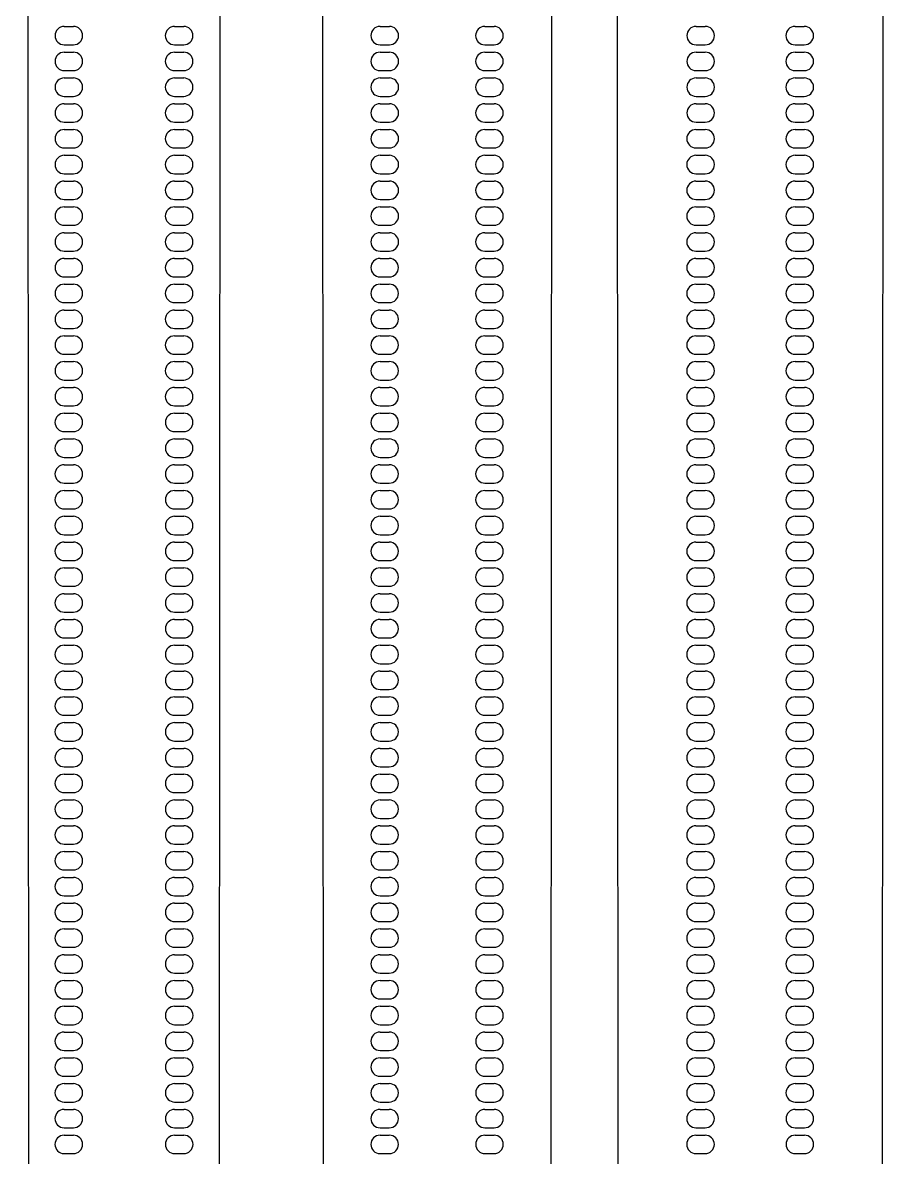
# Model space of a CAD drawing. Header units: millimetres. Extents: x -12.5 to 12.5, y -37.5 to 37.5.
# Drawn here: x 0.575 to 2.925, y -6.135 to -3.055 of the extents above; entities that cross this region are included whole.
import ezdxf

# ---------------------------------------------------------------- set-up
doc = ezdxf.new("R2010")
doc.units = ezdxf.units.MM

msp = doc.modelspace()

# ---------------------------------------------------------------- linework, layer by layer
at = {"color": 7, "linetype": 'Continuous'}
for p, q in [((0.575, 24), (0.6, -25)), ((1.1, -25), (1.125, 24)), ((1.375, 24), (1.4, -25)), ((2, -25), (2.025, 24)), ((2.175, 24), (2.2, -25)), ((2.9, -25), (2.925, 24)), ((0.6878, -3.065), (0.7128, -3.065)), ((0.9872, -3.065), (1.0122, -3.065)), ((1.5454, -3.065), (1.5704, -3.065)), ((1.8296, -3.065), (1.8546, -3.065)), ((2.403, -3.065), (2.428, -3.065)), ((2.672, -3.065), (2.697, -3.065)), ((0.6878, -3.115), (0.7128, -3.115)), ((0.6878, -3.135), (0.7128, -3.135)), ((0.9872, -3.115), (1.0122, -3.115)), ((0.9872, -3.135), (1.0122, -3.135)), ((1.5454, -3.115), (1.5704, -3.115)), ((1.5454, -3.135), (1.5704, -3.135)), ((1.8296, -3.115), (1.8546, -3.115)), ((1.8296, -3.135), (1.8546, -3.135)), ((2.403, -3.115), (2.428, -3.115)), ((2.403, -3.135), (2.428, -3.135)), ((2.672, -3.115), (2.697, -3.115)), ((2.672, -3.135), (2.697, -3.135)), ((0.6878, -3.185), (0.7128, -3.185)), ((0.9872, -3.185), (1.0122, -3.185)), ((1.5454, -3.185), (1.5704, -3.185)), ((1.8296, -3.185), (1.8546, -3.185)), ((2.403, -3.185), (2.428, -3.185)), ((2.672, -3.185), (2.697, -3.185)), ((0.6878, -3.205), (0.7128, -3.205)), ((0.9872, -3.205), (1.0122, -3.205)), ((1.5454, -3.205), (1.5704, -3.205)), ((1.8296, -3.205), (1.8546, -3.205)), ((2.403, -3.205), (2.428, -3.205)), ((2.672, -3.205), (2.697, -3.205)), ((0.6878, -3.255), (0.7128, -3.255)), ((0.9872, -3.255), (1.0122, -3.255)), ((1.5454, -3.255), (1.5704, -3.255)), ((1.8296, -3.255), (1.8546, -3.255)), ((2.403, -3.255), (2.428, -3.255)), ((2.672, -3.255), (2.697, -3.255)), ((0.6878, -3.275), (0.7128, -3.275)), ((0.9872, -3.275), (1.0122, -3.275)), ((1.5454, -3.275), (1.5704, -3.275)), ((1.8296, -3.275), (1.8546, -3.275)), ((2.403, -3.275), (2.428, -3.275)), ((2.672, -3.275), (2.697, -3.275)), ((0.6878, -3.325), (0.7128, -3.325)), ((0.9872, -3.325), (1.0122, -3.325)), ((1.5454, -3.325), (1.5704, -3.325)), ((1.8296, -3.325), (1.8546, -3.325)), ((2.403, -3.325), (2.428, -3.325)), ((2.672, -3.325), (2.697, -3.325)), ((0.6878, -3.345), (0.7128, -3.345)), ((0.9872, -3.345), (1.0122, -3.345)), ((1.5454, -3.345), (1.5704, -3.345)), ((1.8296, -3.345), (1.8546, -3.345)), ((2.4029, -3.345), (2.4279, -3.345)), ((2.6721, -3.345), (2.6971, -3.345)), ((0.6878, -3.395), (0.7128, -3.395)), ((0.6878, -3.415), (0.7128, -3.415)), ((0.9872, -3.395), (1.0122, -3.395)), ((0.9872, -3.415), (1.0122, -3.415)), ((1.5454, -3.395), (1.5704, -3.395)), ((1.5454, -3.415), (1.5704, -3.415)), ((1.8296, -3.395), (1.8546, -3.395)), ((1.8296, -3.415), (1.8546, -3.415)), ((2.4029, -3.395), (2.4279, -3.395)), ((2.4029, -3.415), (2.4279, -3.415)), ((2.6721, -3.395), (2.6971, -3.395)), ((2.6721, -3.415), (2.6971, -3.415)), ((0.6878, -3.465), (0.7128, -3.465)), ((0.9872, -3.465), (1.0122, -3.465)), ((1.5454, -3.465), (1.5704, -3.465)), ((1.8296, -3.465), (1.8546, -3.465)), ((2.4029, -3.465), (2.4279, -3.465)), ((2.6721, -3.465), (2.6971, -3.465)), ((0.6878, -3.485), (0.7128, -3.485)), ((0.9872, -3.485), (1.0122, -3.485)), ((1.5454, -3.485), (1.5704, -3.485)), ((1.8296, -3.485), (1.8546, -3.485)), ((2.4029, -3.485), (2.4279, -3.485)), ((2.6721, -3.485), (2.6971, -3.485)), ((0.6878, -3.535), (0.7128, -3.535)), ((0.9872, -3.535), (1.0122, -3.535)), ((1.5454, -3.535), (1.5704, -3.535)), ((1.8296, -3.535), (1.8546, -3.535)), ((2.4029, -3.535), (2.4279, -3.535)), ((2.6721, -3.535), (2.6971, -3.535)), ((0.6878, -3.555), (0.7128, -3.555)), ((0.9872, -3.555), (1.0122, -3.555)), ((1.5454, -3.555), (1.5704, -3.555)), ((1.8296, -3.555), (1.8546, -3.555)), ((2.4029, -3.555), (2.4279, -3.555)), ((2.6721, -3.555), (2.6971, -3.555)), ((0.6878, -3.605), (0.7128, -3.605)), ((0.6878, -3.625), (0.7128, -3.625)), ((0.9872, -3.605), (1.0122, -3.605)), ((0.9872, -3.625), (1.0122, -3.625)), ((1.5454, -3.605), (1.5704, -3.605)), ((1.5454, -3.625), (1.5704, -3.625)), ((1.8296, -3.605), (1.8546, -3.605)), ((1.8296, -3.625), (1.8546, -3.625)), ((2.4029, -3.605), (2.4279, -3.605)), ((2.4029, -3.625), (2.4279, -3.625)), ((2.6721, -3.605), (2.6971, -3.605)), ((2.6721, -3.625), (2.6971, -3.625)), ((0.6878, -3.675), (0.7128, -3.675)), ((0.6878, -3.695), (0.7128, -3.695)), ((0.9872, -3.675), (1.0122, -3.675)), ((0.9872, -3.695), (1.0122, -3.695)), ((1.5453, -3.695), (1.5703, -3.695)), ((1.5454, -3.675), (1.5704, -3.675)), ((1.8296, -3.675), (1.8546, -3.675)), ((1.8297, -3.695), (1.8547, -3.695)), ((2.4029, -3.675), (2.4279, -3.675)), ((2.4029, -3.695), (2.4279, -3.695)), ((2.6721, -3.675), (2.6971, -3.675)), ((2.6721, -3.695), (2.6971, -3.695)), ((0.6878, -3.745), (0.7128, -3.745)), ((0.9872, -3.745), (1.0122, -3.745)), ((1.5453, -3.745), (1.5703, -3.745)), ((1.8297, -3.745), (1.8547, -3.745)), ((2.4029, -3.745), (2.4279, -3.745)), ((2.6721, -3.745), (2.6971, -3.745)), ((0.6878, -3.765), (0.7128, -3.765)), ((0.9872, -3.765), (1.0122, -3.765)), ((1.5453, -3.765), (1.5703, -3.765)), ((1.8297, -3.765), (1.8547, -3.765)), ((2.4029, -3.765), (2.4279, -3.765)), ((2.6721, -3.765), (2.6971, -3.765)), ((0.6878, -3.815), (0.7128, -3.815)), ((0.9872, -3.815), (1.0122, -3.815)), ((1.5453, -3.815), (1.5703, -3.815)), ((1.8297, -3.815), (1.8547, -3.815)), ((2.4029, -3.815), (2.4279, -3.815)), ((2.6721, -3.815), (2.6971, -3.815)), ((0.6878, -3.835), (0.7128, -3.835)), ((0.9872, -3.835), (1.0122, -3.835)), ((1.5453, -3.835), (1.5703, -3.835)), ((1.8297, -3.835), (1.8547, -3.835)), ((2.4029, -3.835), (2.4279, -3.835)), ((2.6721, -3.835), (2.6971, -3.835)), ((0.6878, -3.885), (0.7128, -3.885)), ((0.6878, -3.905), (0.7128, -3.905)), ((0.9872, -3.885), (1.0122, -3.885)), ((0.9872, -3.905), (1.0122, -3.905)), ((1.5453, -3.885), (1.5703, -3.885)), ((1.5453, -3.905), (1.5703, -3.905)), ((1.8297, -3.885), (1.8547, -3.885)), ((1.8297, -3.905), (1.8547, -3.905)), ((2.4029, -3.885), (2.4279, -3.885)), ((2.4029, -3.905), (2.4279, -3.905)), ((2.6721, -3.885), (2.6971, -3.885)), ((2.6721, -3.905), (2.6971, -3.905)), ((0.6878, -3.955), (0.7128, -3.955)), ((0.9872, -3.955), (1.0122, -3.955)), ((1.5453, -3.955), (1.5703, -3.955)), ((1.8297, -3.955), (1.8547, -3.955)), ((2.4029, -3.955), (2.4279, -3.955)), ((2.6721, -3.955), (2.6971, -3.955)), ((0.6878, -3.975), (0.7128, -3.975)), ((0.9872, -3.975), (1.0122, -3.975)), ((1.5453, -3.975), (1.5703, -3.975)), ((1.8297, -3.975), (1.8547, -3.975)), ((2.4029, -3.975), (2.4279, -3.975)), ((2.6721, -3.975), (2.6971, -3.975)), ((0.6878, -4.025), (0.7128, -4.025)), ((0.9872, -4.025), (1.0122, -4.025)), ((1.5453, -4.025), (1.5703, -4.025)), ((1.8297, -4.025), (1.8547, -4.025)), ((2.4029, -4.025), (2.4279, -4.025)), ((2.6721, -4.025), (2.6971, -4.025)), ((0.6878, -4.045), (0.7128, -4.045)), ((0.9872, -4.045), (1.0122, -4.045)), ((1.5453, -4.045), (1.5703, -4.045)), ((1.8297, -4.045), (1.8547, -4.045)), ((2.4029, -4.045), (2.4279, -4.045)), ((2.6721, -4.045), (2.6971, -4.045)), ((0.6878, -4.095), (0.7128, -4.095)), ((0.9872, -4.095), (1.0122, -4.095)), ((1.5453, -4.095), (1.5703, -4.095)), ((1.8297, -4.095), (1.8547, -4.095)), ((2.4029, -4.095), (2.4279, -4.095)), ((2.6721, -4.095), (2.6971, -4.095)), ((0.6877, -4.115), (0.7127, -4.115)), ((0.9873, -4.115), (1.0123, -4.115)), ((1.5453, -4.115), (1.5703, -4.115)), ((1.8297, -4.115), (1.8547, -4.115)), ((2.4029, -4.115), (2.4279, -4.115)), ((2.6721, -4.115), (2.6971, -4.115)), ((0.6877, -4.165), (0.7127, -4.165)), ((0.6877, -4.185), (0.7127, -4.185)), ((0.9873, -4.165), (1.0123, -4.165)), ((0.9873, -4.185), (1.0123, -4.185)), ((1.5453, -4.165), (1.5703, -4.165)), ((1.5453, -4.185), (1.5703, -4.185)), ((1.8297, -4.165), (1.8547, -4.165)), ((1.8297, -4.185), (1.8547, -4.185)), ((2.4029, -4.165), (2.4279, -4.165)), ((2.4029, -4.185), (2.4279, -4.185)), ((2.6721, -4.165), (2.6971, -4.165)), ((2.6721, -4.185), (2.6971, -4.185)), ((0.6877, -4.235), (0.7127, -4.235)), ((0.9873, -4.235), (1.0123, -4.235)), ((1.5453, -4.235), (1.5703, -4.235)), ((1.8297, -4.235), (1.8547, -4.235)), ((2.4029, -4.235), (2.4279, -4.235)), ((2.6721, -4.235), (2.6971, -4.235)), ((0.6877, -4.255), (0.7127, -4.255)), ((0.9873, -4.255), (1.0123, -4.255)), ((1.5453, -4.255), (1.5703, -4.255)), ((1.8297, -4.255), (1.8547, -4.255)), ((2.4029, -4.255), (2.4279, -4.255)), ((2.6721, -4.255), (2.6971, -4.255)), ((0.6877, -4.305), (0.7127, -4.305)), ((0.9873, -4.305), (1.0123, -4.305)), ((1.5453, -4.305), (1.5703, -4.305)), ((1.8297, -4.305), (1.8547, -4.305)), ((2.4029, -4.305), (2.4279, -4.305)), ((2.6721, -4.305), (2.6971, -4.305)), ((0.6877, -4.325), (0.7127, -4.325)), ((0.9873, -4.325), (1.0123, -4.325)), ((1.5453, -4.325), (1.5703, -4.325)), ((1.8297, -4.325), (1.8547, -4.325)), ((2.4029, -4.325), (2.4279, -4.325)), ((2.6721, -4.325), (2.6971, -4.325)), ((0.6877, -4.375), (0.7127, -4.375)), ((0.6877, -4.395), (0.7127, -4.395)), ((0.9873, -4.375), (1.0123, -4.375)), ((0.9873, -4.395), (1.0123, -4.395)), ((1.5453, -4.375), (1.5703, -4.375)), ((1.5453, -4.395), (1.5703, -4.395)), ((1.8297, -4.375), (1.8547, -4.375)), ((1.8297, -4.395), (1.8547, -4.395)), ((2.4029, -4.375), (2.4279, -4.375)), ((2.4029, -4.395), (2.4279, -4.395)), ((2.6721, -4.375), (2.6971, -4.375)), ((2.6721, -4.395), (2.6971, -4.395)), ((0.6877, -4.445), (0.7127, -4.445)), ((0.6877, -4.465), (0.7127, -4.465)), ((0.9873, -4.445), (1.0123, -4.445)), ((0.9873, -4.465), (1.0123, -4.465)), ((1.5453, -4.445), (1.5703, -4.445)), ((1.5453, -4.465), (1.5703, -4.465)), ((1.8297, -4.445), (1.8547, -4.445)), ((1.8297, -4.465), (1.8547, -4.465)), ((2.4029, -4.445), (2.4279, -4.445)), ((2.4029, -4.465), (2.4279, -4.465)), ((2.6721, -4.445), (2.6971, -4.445)), ((2.6721, -4.465), (2.6971, -4.465)), ((0.6877, -4.515), (0.7127, -4.515)), ((0.9873, -4.515), (1.0123, -4.515)), ((1.5453, -4.515), (1.5703, -4.515)), ((1.8297, -4.515), (1.8547, -4.515)), ((2.4029, -4.515), (2.4279, -4.515)), ((2.6721, -4.515), (2.6971, -4.515)), ((0.6877, -4.535), (0.7127, -4.535)), ((0.9873, -4.535), (1.0123, -4.535)), ((1.5453, -4.535), (1.5703, -4.535)), ((1.8297, -4.535), (1.8547, -4.535)), ((2.4029, -4.535), (2.4279, -4.535)), ((2.6721, -4.535), (2.6971, -4.535)), ((0.6877, -4.585), (0.7127, -4.585)), ((0.9873, -4.585), (1.0123, -4.585)), ((1.5453, -4.585), (1.5703, -4.585)), ((1.8297, -4.585), (1.8547, -4.585)), ((2.4029, -4.585), (2.4279, -4.585)), ((2.6721, -4.585), (2.6971, -4.585)), ((0.6877, -4.605), (0.7127, -4.605)), ((0.9873, -4.605), (1.0123, -4.605)), ((1.5453, -4.605), (1.5703, -4.605)), ((1.8297, -4.605), (1.8547, -4.605)), ((2.4029, -4.605), (2.4279, -4.605)), ((2.6721, -4.605), (2.6971, -4.605)), ((0.6877, -4.655), (0.7127, -4.655)), ((0.6877, -4.675), (0.7127, -4.675)), ((0.9873, -4.655), (1.0123, -4.655)), ((0.9873, -4.675), (1.0123, -4.675)), ((1.5453, -4.655), (1.5703, -4.655)), ((1.5453, -4.675), (1.5703, -4.675)), ((1.8297, -4.655), (1.8547, -4.655)), ((1.8297, -4.675), (1.8547, -4.675)), ((2.4028, -4.675), (2.4278, -4.675)), ((2.4029, -4.655), (2.4279, -4.655)), ((2.6721, -4.655), (2.6971, -4.655)), ((2.6722, -4.675), (2.6972, -4.675)), ((0.6877, -4.725), (0.7127, -4.725)), ((0.9873, -4.725), (1.0123, -4.725)), ((1.5453, -4.725), (1.5703, -4.725)), ((1.8297, -4.725), (1.8547, -4.725)), ((2.4028, -4.725), (2.4278, -4.725)), ((2.6722, -4.725), (2.6972, -4.725)), ((0.6877, -4.745), (0.7127, -4.745)), ((0.9873, -4.745), (1.0123, -4.745)), ((1.5453, -4.745), (1.5703, -4.745)), ((1.8297, -4.745), (1.8547, -4.745)), ((2.4028, -4.745), (2.4278, -4.745)), ((2.6722, -4.745), (2.6972, -4.745)), ((0.6877, -4.795), (0.7127, -4.795)), ((0.9873, -4.795), (1.0123, -4.795)), ((1.5453, -4.795), (1.5703, -4.795)), ((1.8297, -4.795), (1.8547, -4.795)), ((2.4028, -4.795), (2.4278, -4.795)), ((2.6722, -4.795), (2.6972, -4.795)), ((0.6877, -4.815), (0.7127, -4.815)), ((0.9873, -4.815), (1.0123, -4.815)), ((1.5453, -4.815), (1.5703, -4.815)), ((1.8297, -4.815), (1.8547, -4.815)), ((2.4028, -4.815), (2.4278, -4.815)), ((2.6722, -4.815), (2.6972, -4.815)), ((0.6877, -4.865), (0.7127, -4.865)), ((0.9873, -4.865), (1.0123, -4.865)), ((1.5453, -4.865), (1.5703, -4.865)), ((1.8297, -4.865), (1.8547, -4.865)), ((2.4028, -4.865), (2.4278, -4.865)), ((2.6722, -4.865), (2.6972, -4.865)), ((0.6877, -4.885), (0.7127, -4.885)), ((0.9873, -4.885), (1.0123, -4.885)), ((1.5453, -4.885), (1.5703, -4.885)), ((1.8297, -4.885), (1.8547, -4.885)), ((2.4028, -4.885), (2.4278, -4.885)), ((2.6722, -4.885), (2.6972, -4.885)), ((0.6877, -4.935), (0.7127, -4.935)), ((0.6877, -4.955), (0.7127, -4.955)), ((0.9873, -4.935), (1.0123, -4.935)), ((0.9873, -4.955), (1.0123, -4.955)), ((1.5453, -4.935), (1.5703, -4.935)), ((1.5453, -4.955), (1.5703, -4.955)), ((1.8297, -4.935), (1.8547, -4.935)), ((1.8297, -4.955), (1.8547, -4.955)), ((2.4028, -4.935), (2.4278, -4.935)), ((2.4028, -4.955), (2.4278, -4.955)), ((2.6722, -4.935), (2.6972, -4.935)), ((2.6722, -4.955), (2.6972, -4.955)), ((0.6877, -5.005), (0.7127, -5.005)), ((0.9873, -5.005), (1.0123, -5.005)), ((1.5453, -5.005), (1.5703, -5.005)), ((1.8297, -5.005), (1.8547, -5.005)), ((2.4028, -5.005), (2.4278, -5.005)), ((2.6722, -5.005), (2.6972, -5.005)), ((0.6877, -5.025), (0.7127, -5.025)), ((0.9873, -5.025), (1.0123, -5.025)), ((1.5452, -5.025), (1.5702, -5.025)), ((1.8298, -5.025), (1.8548, -5.025)), ((2.4028, -5.025), (2.4278, -5.025)), ((2.6722, -5.025), (2.6972, -5.025)), ((0.6877, -5.075), (0.7127, -5.075)), ((0.9873, -5.075), (1.0123, -5.075)), ((1.5452, -5.075), (1.5702, -5.075)), ((1.8298, -5.075), (1.8548, -5.075)), ((2.4028, -5.075), (2.4278, -5.075)), ((2.6722, -5.075), (2.6972, -5.075)), ((0.6877, -5.095), (0.7127, -5.095)), ((0.9873, -5.095), (1.0123, -5.095)), ((1.5452, -5.095), (1.5702, -5.095)), ((1.8298, -5.095), (1.8548, -5.095)), ((2.4028, -5.095), (2.4278, -5.095)), ((2.6722, -5.095), (2.6972, -5.095)), ((0.6877, -5.145), (0.7127, -5.145)), ((0.6877, -5.165), (0.7127, -5.165)), ((0.9873, -5.145), (1.0123, -5.145)), ((0.9873, -5.165), (1.0123, -5.165)), ((1.5452, -5.145), (1.5702, -5.145)), ((1.5452, -5.165), (1.5702, -5.165)), ((1.8298, -5.145), (1.8548, -5.145)), ((1.8298, -5.165), (1.8548, -5.165)), ((2.4028, -5.145), (2.4278, -5.145)), ((2.4028, -5.165), (2.4278, -5.165)), ((2.6722, -5.145), (2.6972, -5.145)), ((2.6722, -5.165), (2.6972, -5.165)), ((0.6877, -5.215), (0.7127, -5.215)), ((0.6877, -5.235), (0.7127, -5.235)), ((0.9873, -5.215), (1.0123, -5.215)), ((0.9873, -5.235), (1.0123, -5.235)), ((1.5452, -5.215), (1.5702, -5.215)), ((1.5452, -5.235), (1.5702, -5.235)), ((1.8298, -5.215), (1.8548, -5.215)), ((1.8298, -5.235), (1.8548, -5.235)), ((2.4028, -5.215), (2.4278, -5.215)), ((2.4028, -5.235), (2.4278, -5.235)), ((2.6722, -5.215), (2.6972, -5.215)), ((2.6722, -5.235), (2.6972, -5.235)), ((0.6877, -5.285), (0.7127, -5.285)), ((0.9873, -5.285), (1.0123, -5.285)), ((1.5452, -5.285), (1.5702, -5.285)), ((1.8298, -5.285), (1.8548, -5.285)), ((2.4028, -5.285), (2.4278, -5.285)), ((2.6722, -5.285), (2.6972, -5.285)), ((0.6877, -5.305), (0.7127, -5.305)), ((0.9873, -5.305), (1.0123, -5.305)), ((1.5452, -5.305), (1.5702, -5.305)), ((1.8298, -5.305), (1.8548, -5.305)), ((2.4028, -5.305), (2.4278, -5.305)), ((2.6722, -5.305), (2.6972, -5.305)), ((0.6877, -5.355), (0.7127, -5.355)), ((0.9873, -5.355), (1.0123, -5.355)), ((1.5452, -5.355), (1.5702, -5.355)), ((1.8298, -5.355), (1.8548, -5.355)), ((2.4028, -5.355), (2.4278, -5.355)), ((2.6722, -5.355), (2.6972, -5.355)), ((0.6876, -5.375), (0.7126, -5.375)), ((0.9874, -5.375), (1.0124, -5.375)), ((1.5452, -5.375), (1.5702, -5.375)), ((1.8298, -5.375), (1.8548, -5.375)), ((2.4028, -5.375), (2.4278, -5.375)), ((2.6722, -5.375), (2.6972, -5.375)), ((0.6876, -5.425), (0.7126, -5.425)), ((0.6876, -5.445), (0.7126, -5.445)), ((0.9874, -5.425), (1.0124, -5.425)), ((0.9874, -5.445), (1.0124, -5.445)), ((1.5452, -5.425), (1.5702, -5.425)), ((1.5452, -5.445), (1.5702, -5.445)), ((1.8298, -5.425), (1.8548, -5.425)), ((1.8298, -5.445), (1.8548, -5.445)), ((2.4028, -5.425), (2.4278, -5.425)), ((2.4028, -5.445), (2.4278, -5.445)), ((2.6722, -5.425), (2.6972, -5.425)), ((2.6722, -5.445), (2.6972, -5.445)), ((0.6876, -5.495), (0.7126, -5.495)), ((0.9874, -5.495), (1.0124, -5.495)), ((1.5452, -5.495), (1.5702, -5.495)), ((1.8298, -5.495), (1.8548, -5.495)), ((2.4028, -5.495), (2.4278, -5.495)), ((2.6722, -5.495), (2.6972, -5.495)), ((0.6876, -5.515), (0.7126, -5.515)), ((0.9874, -5.515), (1.0124, -5.515)), ((1.5452, -5.515), (1.5702, -5.515)), ((1.8298, -5.515), (1.8548, -5.515)), ((2.4028, -5.515), (2.4278, -5.515)), ((2.6722, -5.515), (2.6972, -5.515)), ((0.6876, -5.565), (0.7126, -5.565)), ((0.9874, -5.565), (1.0124, -5.565)), ((1.5452, -5.565), (1.5702, -5.565)), ((1.8298, -5.565), (1.8548, -5.565)), ((2.4028, -5.565), (2.4278, -5.565)), ((2.6722, -5.565), (2.6972, -5.565)), ((0.6876, -5.585), (0.7126, -5.585)), ((0.9874, -5.585), (1.0124, -5.585)), ((1.5452, -5.585), (1.5702, -5.585)), ((1.8298, -5.585), (1.8548, -5.585)), ((2.4028, -5.585), (2.4278, -5.585)), ((2.6722, -5.585), (2.6972, -5.585)), ((0.6876, -5.635), (0.7126, -5.635)), ((0.9874, -5.635), (1.0124, -5.635)), ((1.5452, -5.635), (1.5702, -5.635)), ((1.8298, -5.635), (1.8548, -5.635)), ((2.4028, -5.635), (2.4278, -5.635)), ((2.6722, -5.635), (2.6972, -5.635)), ((0.6876, -5.655), (0.7126, -5.655)), ((0.9874, -5.655), (1.0124, -5.655)), ((1.5452, -5.655), (1.5702, -5.655)), ((1.8298, -5.655), (1.8548, -5.655)), ((2.4028, -5.655), (2.4278, -5.655)), ((2.6722, -5.655), (2.6972, -5.655)), ((0.6876, -5.705), (0.7126, -5.705)), ((0.6876, -5.725), (0.7126, -5.725)), ((0.9874, -5.705), (1.0124, -5.705)), ((0.9874, -5.725), (1.0124, -5.725)), ((1.5452, -5.705), (1.5702, -5.705)), ((1.5452, -5.725), (1.5702, -5.725)), ((1.8298, -5.705), (1.8548, -5.705)), ((1.8298, -5.725), (1.8548, -5.725)), ((2.4028, -5.705), (2.4278, -5.705)), ((2.4028, -5.725), (2.4278, -5.725)), ((2.6722, -5.705), (2.6972, -5.705)), ((2.6722, -5.725), (2.6972, -5.725)), ((0.6876, -5.775), (0.7126, -5.775)), ((0.9874, -5.775), (1.0124, -5.775)), ((1.5452, -5.775), (1.5702, -5.775)), ((1.8298, -5.775), (1.8548, -5.775)), ((2.4028, -5.775), (2.4278, -5.775)), ((2.6722, -5.775), (2.6972, -5.775)), ((0.6876, -5.795), (0.7126, -5.795)), ((0.9874, -5.795), (1.0124, -5.795)), ((1.5452, -5.795), (1.5702, -5.795)), ((1.8298, -5.795), (1.8548, -5.795)), ((2.4028, -5.795), (2.4278, -5.795)), ((2.6722, -5.795), (2.6972, -5.795)), ((0.6876, -5.845), (0.7126, -5.845)), ((0.9874, -5.845), (1.0124, -5.845)), ((1.5452, -5.845), (1.5702, -5.845)), ((1.8298, -5.845), (1.8548, -5.845)), ((2.4028, -5.845), (2.4278, -5.845)), ((2.6722, -5.845), (2.6972, -5.845)), ((0.6876, -5.865), (0.7126, -5.865)), ((0.9874, -5.865), (1.0124, -5.865)), ((1.5452, -5.865), (1.5702, -5.865)), ((1.8298, -5.865), (1.8548, -5.865)), ((2.4028, -5.865), (2.4278, -5.865)), ((2.6722, -5.865), (2.6972, -5.865)), ((0.6876, -5.915), (0.7126, -5.915)), ((0.6876, -5.935), (0.7126, -5.935)), ((0.9874, -5.915), (1.0124, -5.915)), ((0.9874, -5.935), (1.0124, -5.935)), ((1.5452, -5.915), (1.5702, -5.915)), ((1.5452, -5.935), (1.5702, -5.935)), ((1.8298, -5.915), (1.8548, -5.915)), ((1.8298, -5.935), (1.8548, -5.935)), ((2.4028, -5.915), (2.4278, -5.915)), ((2.4028, -5.935), (2.4278, -5.935)), ((2.6722, -5.915), (2.6972, -5.915)), ((2.6722, -5.935), (2.6972, -5.935)), ((0.6876, -5.985), (0.7126, -5.985)), ((0.6876, -6.005), (0.7126, -6.005)), ((0.9874, -5.985), (1.0124, -5.985)), ((0.9874, -6.005), (1.0124, -6.005)), ((1.5452, -5.985), (1.5702, -5.985)), ((1.5452, -6.005), (1.5702, -6.005)), ((1.8298, -5.985), (1.8548, -5.985)), ((1.8298, -6.005), (1.8548, -6.005)), ((2.4027, -6.005), (2.4277, -6.005)), ((2.4028, -5.985), (2.4278, -5.985)), ((2.6722, -5.985), (2.6972, -5.985)), ((2.6723, -6.005), (2.6973, -6.005)), ((0.6876, -6.055), (0.7126, -6.055)), ((0.9874, -6.055), (1.0124, -6.055)), ((1.5452, -6.055), (1.5702, -6.055)), ((1.8298, -6.055), (1.8548, -6.055)), ((2.4027, -6.055), (2.4277, -6.055)), ((2.6723, -6.055), (2.6973, -6.055)), ((0.6876, -6.075), (0.7126, -6.075)), ((0.9874, -6.075), (1.0124, -6.075)), ((1.5452, -6.075), (1.5702, -6.075)), ((1.8298, -6.075), (1.8548, -6.075)), ((2.4027, -6.075), (2.4277, -6.075)), ((2.6723, -6.075), (2.6973, -6.075)), ((0.6876, -6.125), (0.7126, -6.125)), ((0.9874, -6.125), (1.0124, -6.125)), ((1.5452, -6.125), (1.5702, -6.125)), ((1.8298, -6.125), (1.8548, -6.125)), ((2.4027, -6.125), (2.4277, -6.125)), ((2.6723, -6.125), (2.6973, -6.125))]:
    msp.add_line(p, q, dxfattribs=at)
for centre, start, end in [((0.6878, -3.09), 90, 270), ((0.7128, -3.09), 270, 90), ((0.9872, -3.09), 90, 270), ((1.0122, -3.09), 270, 90), ((1.5454, -3.09), 90, 270), ((1.5704, -3.09), 270, 90), ((1.8296, -3.09), 90, 270), ((1.8546, -3.09), 270, 90), ((2.403, -3.09), 90, 270), ((2.428, -3.09), 270, 90), ((2.672, -3.09), 90, 270), ((2.697, -3.09), 270, 90), ((0.6878, -3.16), 90, 270), ((0.7128, -3.16), 270, 90), ((0.9872, -3.16), 90, 270), ((1.0122, -3.16), 270, 90), ((1.5454, -3.16), 90, 270), ((1.5704, -3.16), 270, 90), ((1.8296, -3.16), 90, 270), ((1.8546, -3.16), 270, 90), ((2.403, -3.16), 90, 270), ((2.428, -3.16), 270, 90), ((2.672, -3.16), 90, 270), ((2.697, -3.16), 270, 90), ((0.6878, -3.23), 90, 270), ((0.7128, -3.23), 270, 90), ((0.9872, -3.23), 90, 270), ((1.0122, -3.23), 270, 90), ((1.5454, -3.23), 90, 270), ((1.5704, -3.23), 270, 90), ((1.8296, -3.23), 90, 270), ((1.8546, -3.23), 270, 90), ((2.403, -3.23), 90, 270), ((2.428, -3.23), 270, 90), ((2.672, -3.23), 90, 270), ((2.697, -3.23), 270, 90), ((0.6878, -3.3), 90, 270), ((0.7128, -3.3), 270, 90), ((0.9872, -3.3), 90, 270), ((1.0122, -3.3), 270, 90), ((1.5454, -3.3), 90, 270), ((1.5704, -3.3), 270, 90), ((1.8296, -3.3), 90, 270), ((1.8546, -3.3), 270, 90), ((2.403, -3.3), 90, 270), ((2.428, -3.3), 270, 90), ((2.672, -3.3), 90, 270), ((2.697, -3.3), 270, 90), ((0.6878, -3.37), 90, 270), ((0.7128, -3.37), 270, 90), ((0.9872, -3.37), 90, 270), ((1.0122, -3.37), 270, 90), ((1.5454, -3.37), 90, 270), ((1.5704, -3.37), 270, 90), ((1.8296, -3.37), 90, 270), ((1.8546, -3.37), 270, 90), ((2.4029, -3.37), 90, 270), ((2.4279, -3.37), 270, 90), ((2.6721, -3.37), 90, 270), ((2.6971, -3.37), 270, 90), ((0.6878, -3.44), 90, 270), ((0.7128, -3.44), 270, 90), ((0.9872, -3.44), 90, 270), ((1.0122, -3.44), 270, 90), ((1.5454, -3.44), 90, 270), ((1.5704, -3.44), 270, 90), ((1.8296, -3.44), 90, 270), ((1.8546, -3.44), 270, 90), ((2.4029, -3.44), 90, 270), ((2.4279, -3.44), 270, 90), ((2.6721, -3.44), 90, 270), ((2.6971, -3.44), 270, 90), ((0.6878, -3.51), 90, 270), ((0.7128, -3.51), 270, 90), ((0.9872, -3.51), 90, 270), ((1.0122, -3.51), 270, 90), ((1.5454, -3.51), 90, 270), ((1.5704, -3.51), 270, 90), ((1.8296, -3.51), 90, 270), ((1.8546, -3.51), 270, 90), ((2.4029, -3.51), 90, 270), ((2.4279, -3.51), 270, 90), ((2.6721, -3.51), 90, 270), ((2.6971, -3.51), 270, 90), ((0.6878, -3.58), 90, 270), ((0.7128, -3.58), 270, 90), ((0.9872, -3.58), 90, 270), ((1.0122, -3.58), 270, 90), ((1.5454, -3.58), 90, 270), ((1.5704, -3.58), 270, 90), ((1.8296, -3.58), 90, 270), ((1.8546, -3.58), 270, 90), ((2.4029, -3.58), 90, 270), ((2.4279, -3.58), 270, 90), ((2.6721, -3.58), 90, 270), ((2.6971, -3.58), 270, 90), ((0.6878, -3.65), 90, 270), ((0.7128, -3.65), 270, 90), ((0.9872, -3.65), 90, 270), ((1.0122, -3.65), 270, 90), ((1.5454, -3.65), 90, 270), ((1.5704, -3.65), 270, 90), ((1.8296, -3.65), 90, 270), ((1.8546, -3.65), 270, 90), ((2.4029, -3.65), 90, 270), ((2.4279, -3.65), 270, 90), ((2.6721, -3.65), 90, 270), ((2.6971, -3.65), 270, 90), ((0.6878, -3.72), 90, 270), ((0.7128, -3.72), 270, 90), ((0.9872, -3.72), 90, 270), ((1.0122, -3.72), 270, 90), ((1.5453, -3.72), 90, 270), ((1.5703, -3.72), 270, 90), ((1.8297, -3.72), 90, 270), ((1.8547, -3.72), 270, 90), ((2.4029, -3.72), 90, 270), ((2.4279, -3.72), 270, 90), ((2.6721, -3.72), 90, 270), ((2.6971, -3.72), 270, 90), ((0.6878, -3.79), 90, 270), ((0.7128, -3.79), 270, 90), ((0.9872, -3.79), 90, 270), ((1.0122, -3.79), 270, 90), ((1.5453, -3.79), 90, 270), ((1.5703, -3.79), 270, 90), ((1.8297, -3.79), 90, 270), ((1.8547, -3.79), 270, 90), ((2.4029, -3.79), 90, 270), ((2.4279, -3.79), 270, 90), ((2.6721, -3.79), 90, 270), ((2.6971, -3.79), 270, 90), ((0.6878, -3.86), 90, 270), ((0.7128, -3.86), 270, 90), ((0.9872, -3.86), 90, 270), ((1.0122, -3.86), 270, 90), ((1.5453, -3.86), 90, 270), ((1.5703, -3.86), 270, 90), ((1.8297, -3.86), 90, 270), ((1.8547, -3.86), 270, 90), ((2.4029, -3.86), 90, 270), ((2.4279, -3.86), 270, 90), ((2.6721, -3.86), 90, 270), ((2.6971, -3.86), 270, 90), ((0.6878, -3.93), 90, 270), ((0.7128, -3.93), 270, 90), ((0.9872, -3.93), 90, 270), ((1.0122, -3.93), 270, 90), ((1.5453, -3.93), 90, 270), ((1.5703, -3.93), 270, 90), ((1.8297, -3.93), 90, 270), ((1.8547, -3.93), 270, 90), ((2.4029, -3.93), 90, 270), ((2.4279, -3.93), 270, 90), ((2.6721, -3.93), 90, 270), ((2.6971, -3.93), 270, 90), ((0.6878, -4), 90, 270), ((0.7128, -4), 270, 90), ((0.9872, -4), 90, 270), ((1.0122, -4), 270, 90), ((1.5453, -4), 90, 270), ((1.5703, -4), 270, 90), ((1.8297, -4), 90, 270), ((1.8547, -4), 270, 90), ((2.4029, -4), 90, 270), ((2.4279, -4), 270, 90), ((2.6721, -4), 90, 270), ((2.6971, -4), 270, 90), ((0.6878, -4.07), 90, 270), ((0.7128, -4.07), 270, 90), ((0.9872, -4.07), 90, 270), ((1.0122, -4.07), 270, 90), ((1.5453, -4.07), 90, 270), ((1.5703, -4.07), 270, 90), ((1.8297, -4.07), 90, 270), ((1.8547, -4.07), 270, 90), ((2.4029, -4.07), 90, 270), ((2.4279, -4.07), 270, 90), ((2.6721, -4.07), 90, 270), ((2.6971, -4.07), 270, 90), ((0.6877, -4.14), 90, 270), ((0.7127, -4.14), 270, 90), ((0.9873, -4.14), 90, 270), ((1.0123, -4.14), 270, 90), ((1.5453, -4.14), 90, 270), ((1.5703, -4.14), 270, 90), ((1.8297, -4.14), 90, 270), ((1.8547, -4.14), 270, 90), ((2.4029, -4.14), 90, 270), ((2.4279, -4.14), 270, 90), ((2.6721, -4.14), 90, 270), ((2.6971, -4.14), 270, 90), ((0.6877, -4.21), 90, 270), ((0.7127, -4.21), 270, 90), ((0.9873, -4.21), 90, 270), ((1.0123, -4.21), 270, 90), ((1.5453, -4.21), 90, 270), ((1.5703, -4.21), 270, 90), ((1.8297, -4.21), 90, 270), ((1.8547, -4.21), 270, 90), ((2.4029, -4.21), 90, 270), ((2.4279, -4.21), 270, 90), ((2.6721, -4.21), 90, 270), ((2.6971, -4.21), 270, 90), ((0.6877, -4.28), 90, 270), ((0.7127, -4.28), 270, 90), ((0.9873, -4.28), 90, 270), ((1.0123, -4.28), 270, 90), ((1.5453, -4.28), 90, 270), ((1.5703, -4.28), 270, 90), ((1.8297, -4.28), 90, 270), ((1.8547, -4.28), 270, 90), ((2.4029, -4.28), 90, 270), ((2.4279, -4.28), 270, 90), ((2.6721, -4.28), 90, 270), ((2.6971, -4.28), 270, 90), ((0.6877, -4.35), 90, 270), ((0.7127, -4.35), 270, 90), ((0.9873, -4.35), 90, 270), ((1.0123, -4.35), 270, 90), ((1.5453, -4.35), 90, 270), ((1.5703, -4.35), 270, 90), ((1.8297, -4.35), 90, 270), ((1.8547, -4.35), 270, 90), ((2.4029, -4.35), 90, 270), ((2.4279, -4.35), 270, 90), ((2.6721, -4.35), 90, 270), ((2.6971, -4.35), 270, 90), ((0.6877, -4.42), 90, 270), ((0.7127, -4.42), 270, 90), ((0.9873, -4.42), 90, 270), ((1.0123, -4.42), 270, 90), ((1.5453, -4.42), 90, 270), ((1.5703, -4.42), 270, 90), ((1.8297, -4.42), 90, 270), ((1.8547, -4.42), 270, 90), ((2.4029, -4.42), 90, 270), ((2.4279, -4.42), 270, 90), ((2.6721, -4.42), 90, 270), ((2.6971, -4.42), 270, 90), ((0.6877, -4.49), 90, 270), ((0.7127, -4.49), 270, 90), ((0.9873, -4.49), 90, 270), ((1.0123, -4.49), 270, 90), ((1.5453, -4.49), 90, 270), ((1.5703, -4.49), 270, 90), ((1.8297, -4.49), 90, 270), ((1.8547, -4.49), 270, 90), ((2.4029, -4.49), 90, 270), ((2.4279, -4.49), 270, 90), ((2.6721, -4.49), 90, 270), ((2.6971, -4.49), 270, 90), ((0.6877, -4.56), 90, 270), ((0.7127, -4.56), 270, 90), ((0.9873, -4.56), 90, 270), ((1.0123, -4.56), 270, 90), ((1.5453, -4.56), 90, 270), ((1.5703, -4.56), 270, 90), ((1.8297, -4.56), 90, 270), ((1.8547, -4.56), 270, 90), ((2.4029, -4.56), 90, 270), ((2.4279, -4.56), 270, 90), ((2.6721, -4.56), 90, 270), ((2.6971, -4.56), 270, 90), ((0.6877, -4.63), 90, 270), ((0.7127, -4.63), 270, 90), ((0.9873, -4.63), 90, 270), ((1.0123, -4.63), 270, 90), ((1.5453, -4.63), 90, 270), ((1.5703, -4.63), 270, 90), ((1.8297, -4.63), 90, 270), ((1.8547, -4.63), 270, 90), ((2.4029, -4.63), 90, 270), ((2.4279, -4.63), 270, 90), ((2.6721, -4.63), 90, 270), ((2.6971, -4.63), 270, 90), ((0.6877, -4.7), 90, 270), ((0.7127, -4.7), 270, 90), ((0.9873, -4.7), 90, 270), ((1.0123, -4.7), 270, 90), ((1.5453, -4.7), 90, 270), ((1.5703, -4.7), 270, 90), ((1.8297, -4.7), 90, 270), ((1.8547, -4.7), 270, 90), ((2.4028, -4.7), 90, 270), ((2.4278, -4.7), 270, 90), ((2.6722, -4.7), 90, 270), ((2.6972, -4.7), 270, 90), ((0.6877, -4.77), 90, 270), ((0.7127, -4.77), 270, 90), ((0.9873, -4.77), 90, 270), ((1.0123, -4.77), 270, 90), ((1.5453, -4.77), 90, 270), ((1.5703, -4.77), 270, 90), ((1.8297, -4.77), 90, 270), ((1.8547, -4.77), 270, 90), ((2.4028, -4.77), 90, 270), ((2.4278, -4.77), 270, 90), ((2.6722, -4.77), 90, 270), ((2.6972, -4.77), 270, 90), ((0.6877, -4.84), 90, 270), ((0.7127, -4.84), 270, 90), ((0.9873, -4.84), 90, 270), ((1.0123, -4.84), 270, 90), ((1.5453, -4.84), 90, 270), ((1.5703, -4.84), 270, 90), ((1.8297, -4.84), 90, 270), ((1.8547, -4.84), 270, 90), ((2.4028, -4.84), 90, 270), ((2.4278, -4.84), 270, 90), ((2.6722, -4.84), 90, 270), ((2.6972, -4.84), 270, 90), ((0.6877, -4.91), 90, 270), ((0.7127, -4.91), 270, 90), ((0.9873, -4.91), 90, 270), ((1.0123, -4.91), 270, 90), ((1.5453, -4.91), 90, 270), ((1.5703, -4.91), 270, 90), ((1.8297, -4.91), 90, 270), ((1.8547, -4.91), 270, 90), ((2.4028, -4.91), 90, 270), ((2.4278, -4.91), 270, 90), ((2.6722, -4.91), 90, 270), ((2.6972, -4.91), 270, 90), ((0.6877, -4.98), 90, 270), ((0.7127, -4.98), 270, 90), ((0.9873, -4.98), 90, 270), ((1.0123, -4.98), 270, 90), ((1.5453, -4.98), 90, 270), ((1.5703, -4.98), 270, 90), ((1.8297, -4.98), 90, 270), ((1.8547, -4.98), 270, 90), ((2.4028, -4.98), 90, 270), ((2.4278, -4.98), 270, 90), ((2.6722, -4.98), 90, 270), ((2.6972, -4.98), 270, 90), ((0.6877, -5.05), 90, 270), ((0.7127, -5.05), 270, 90), ((0.9873, -5.05), 90, 270), ((1.0123, -5.05), 270, 90), ((1.5452, -5.05), 90, 270), ((1.5702, -5.05), 270, 90), ((1.8298, -5.05), 90, 270), ((1.8548, -5.05), 270, 90), ((2.4028, -5.05), 90, 270), ((2.4278, -5.05), 270, 90), ((2.6722, -5.05), 90, 270), ((2.6972, -5.05), 270, 90), ((0.6877, -5.12), 90, 270), ((0.7127, -5.12), 270, 90), ((0.9873, -5.12), 90, 270), ((1.0123, -5.12), 270, 90), ((1.5452, -5.12), 90, 270), ((1.5702, -5.12), 270, 90), ((1.8298, -5.12), 90, 270), ((1.8548, -5.12), 270, 90), ((2.4028, -5.12), 90, 270), ((2.4278, -5.12), 270, 90), ((2.6722, -5.12), 90, 270), ((2.6972, -5.12), 270, 90), ((0.6877, -5.19), 90, 270), ((0.7127, -5.19), 270, 90), ((0.9873, -5.19), 90, 270), ((1.0123, -5.19), 270, 90), ((1.5452, -5.19), 90, 270), ((1.5702, -5.19), 270, 90), ((1.8298, -5.19), 90, 270), ((1.8548, -5.19), 270, 90), ((2.4028, -5.19), 90, 270), ((2.4278, -5.19), 270, 90), ((2.6722, -5.19), 90, 270), ((2.6972, -5.19), 270, 90), ((0.6877, -5.26), 90, 270), ((0.7127, -5.26), 270, 90), ((0.9873, -5.26), 90, 270), ((1.0123, -5.26), 270, 90), ((1.5452, -5.26), 90, 270), ((1.5702, -5.26), 270, 90), ((1.8298, -5.26), 90, 270), ((1.8548, -5.26), 270, 90), ((2.4028, -5.26), 90, 270), ((2.4278, -5.26), 270, 90), ((2.6722, -5.26), 90, 270), ((2.6972, -5.26), 270, 90), ((0.6877, -5.33), 90, 270), ((0.7127, -5.33), 270, 90), ((0.9873, -5.33), 90, 270), ((1.0123, -5.33), 270, 90), ((1.5452, -5.33), 90, 270), ((1.5702, -5.33), 270, 90), ((1.8298, -5.33), 90, 270), ((1.8548, -5.33), 270, 90), ((2.4028, -5.33), 90, 270), ((2.4278, -5.33), 270, 90), ((2.6722, -5.33), 90, 270), ((2.6972, -5.33), 270, 90), ((0.6876, -5.4), 90, 270), ((0.7126, -5.4), 270, 90), ((0.9874, -5.4), 90, 270), ((1.0124, -5.4), 270, 90), ((1.5452, -5.4), 90, 270), ((1.5702, -5.4), 270, 90), ((1.8298, -5.4), 90, 270), ((1.8548, -5.4), 270, 90), ((2.4028, -5.4), 90, 270), ((2.4278, -5.4), 270, 90), ((2.6722, -5.4), 90, 270), ((2.6972, -5.4), 270, 90), ((0.6876, -5.47), 90, 270), ((0.7126, -5.47), 270, 90), ((0.9874, -5.47), 90, 270), ((1.0124, -5.47), 270, 90), ((1.5452, -5.47), 90, 270), ((1.5702, -5.47), 270, 90), ((1.8298, -5.47), 90, 270), ((1.8548, -5.47), 270, 90), ((2.4028, -5.47), 90, 270), ((2.4278, -5.47), 270, 90), ((2.6722, -5.47), 90, 270), ((2.6972, -5.47), 270, 90), ((0.6876, -5.54), 90, 270), ((0.7126, -5.54), 270, 90), ((0.9874, -5.54), 90, 270), ((1.0124, -5.54), 270, 90), ((1.5452, -5.54), 90, 270), ((1.5702, -5.54), 270, 90), ((1.8298, -5.54), 90, 270), ((1.8548, -5.54), 270, 90), ((2.4028, -5.54), 90, 270), ((2.4278, -5.54), 270, 90), ((2.6722, -5.54), 90, 270), ((2.6972, -5.54), 270, 90), ((0.6876, -5.61), 90, 270), ((0.7126, -5.61), 270, 90), ((0.9874, -5.61), 90, 270), ((1.0124, -5.61), 270, 90), ((1.5452, -5.61), 90, 270), ((1.5702, -5.61), 270, 90), ((1.8298, -5.61), 90, 270), ((1.8548, -5.61), 270, 90), ((2.4028, -5.61), 90, 270), ((2.4278, -5.61), 270, 90), ((2.6722, -5.61), 90, 270), ((2.6972, -5.61), 270, 90), ((0.6876, -5.68), 90, 270), ((0.7126, -5.68), 270, 90), ((0.9874, -5.68), 90, 270), ((1.0124, -5.68), 270, 90), ((1.5452, -5.68), 90, 270), ((1.5702, -5.68), 270, 90), ((1.8298, -5.68), 90, 270), ((1.8548, -5.68), 270, 90), ((2.4028, -5.68), 90, 270), ((2.4278, -5.68), 270, 90), ((2.6722, -5.68), 90, 270), ((2.6972, -5.68), 270, 90), ((0.6876, -5.75), 90, 270), ((0.7126, -5.75), 270, 90), ((0.9874, -5.75), 90, 270), ((1.0124, -5.75), 270, 90), ((1.5452, -5.75), 90, 270), ((1.5702, -5.75), 270, 90), ((1.8298, -5.75), 90, 270), ((1.8548, -5.75), 270, 90), ((2.4028, -5.75), 90, 270), ((2.4278, -5.75), 270, 90), ((2.6722, -5.75), 90, 270), ((2.6972, -5.75), 270, 90), ((0.6876, -5.82), 90, 270), ((0.7126, -5.82), 270, 90), ((0.9874, -5.82), 90, 270), ((1.0124, -5.82), 270, 90), ((1.5452, -5.82), 90, 270), ((1.5702, -5.82), 270, 90), ((1.8298, -5.82), 90, 270), ((1.8548, -5.82), 270, 90), ((2.4028, -5.82), 90, 270), ((2.4278, -5.82), 270, 90), ((2.6722, -5.82), 90, 270), ((2.6972, -5.82), 270, 90), ((0.6876, -5.89), 90, 270), ((0.7126, -5.89), 270, 90), ((0.9874, -5.89), 90, 270), ((1.0124, -5.89), 270, 90), ((1.5452, -5.89), 90, 270), ((1.5702, -5.89), 270, 90), ((1.8298, -5.89), 90, 270), ((1.8548, -5.89), 270, 90), ((2.4028, -5.89), 90, 270), ((2.4278, -5.89), 270, 90), ((2.6722, -5.89), 90, 270), ((2.6972, -5.89), 270, 90), ((0.6876, -5.96), 90, 270), ((0.7126, -5.96), 270, 90), ((0.9874, -5.96), 90, 270), ((1.0124, -5.96), 270, 90), ((1.5452, -5.96), 90, 270), ((1.5702, -5.96), 270, 90), ((1.8298, -5.96), 90, 270), ((1.8548, -5.96), 270, 90), ((2.4028, -5.96), 90, 270), ((2.4278, -5.96), 270, 90), ((2.6722, -5.96), 90, 270), ((2.6972, -5.96), 270, 90), ((0.6876, -6.03), 90, 270), ((0.7126, -6.03), 270, 90), ((0.9874, -6.03), 90, 270), ((1.0124, -6.03), 270, 90), ((1.5452, -6.03), 90, 270), ((1.5702, -6.03), 270, 90), ((1.8298, -6.03), 90, 270), ((1.8548, -6.03), 270, 90), ((2.4027, -6.03), 90, 270), ((2.4277, -6.03), 270, 90), ((2.6723, -6.03), 90, 270), ((2.6973, -6.03), 270, 90), ((0.6876, -6.1), 90, 270), ((0.7126, -6.1), 270, 90), ((0.9874, -6.1), 90, 270), ((1.0124, -6.1), 270, 90), ((1.5452, -6.1), 90, 270), ((1.5702, -6.1), 270, 90), ((1.8298, -6.1), 90, 270), ((1.8548, -6.1), 270, 90), ((2.4027, -6.1), 90, 270), ((2.4277, -6.1), 270, 90), ((2.6723, -6.1), 90, 270), ((2.6973, -6.1), 270, 90)]:
    msp.add_arc(centre, 0.025, start, end, dxfattribs=at)

doc.saveas('drawing.dxf')
